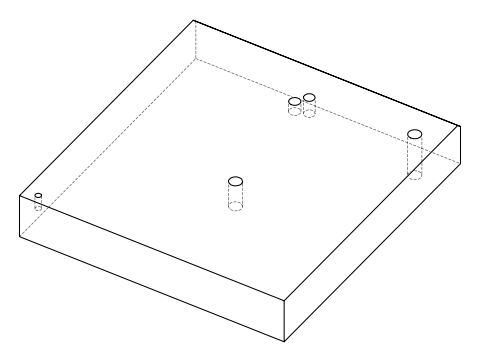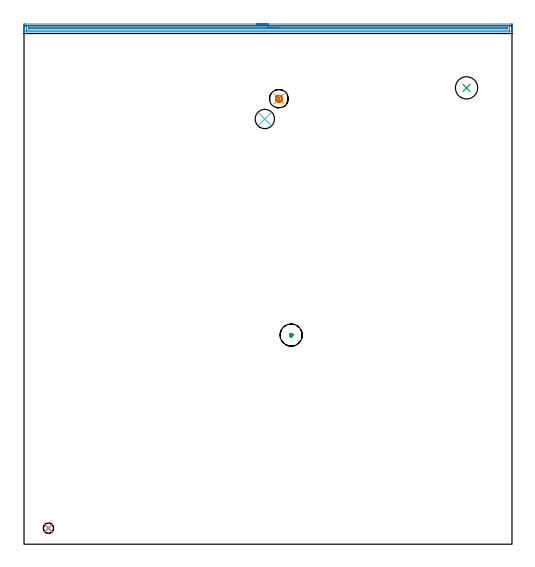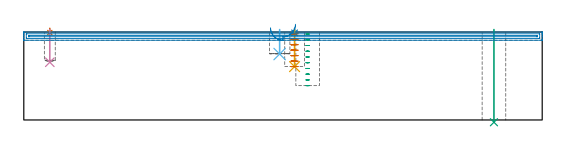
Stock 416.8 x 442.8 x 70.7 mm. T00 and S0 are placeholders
(PLAN: 9 operations, 7 tool changes, 12.2 min)
(1 SPOT_DRILL | STEP1POCKET | NXT0321_9005460120000 | 0.03 min | 1 mm3)
(2 SPOT_DRILL_1 | STEP1POCKET_1 | NXT0321_9005460120000 | 0.03 min | 3 mm3)
(3 INDEXABLE_INSERT_DRILL_THROUGH_HOLE_FROM_SOLID | STEP1HOLE | NXT0302_009 | 0.3 min | 20007 mm3)
(4 DRILL_BLIND_HOLE_INTO_CENTER | STEP1POCKET | NXT0301_059 | 0.11 min | 1401 mm3)
(5 DRILL_BLIND_HOLE_INTO_CENTER_1 | STEP1POCKET_1 | NXT0301_128 | 0.12 min | 3010 mm3)
(6 INDEXABLE_INSERT_DRILL_BLIND_HOLE_FROM_SOLID | STEP1POCKET_3 | NXT0302_004 | 0.08 min | 3734 mm3)
(7 MILL_ROUGH_BLIND_HOLE_CONTOUR | STEP1POCKET_1 | NXT0201_010 | Spiral | 0.83 min | 2434 mm3)
(8 AREA_MILL | FG_CHAMFER_SURFACE | UGT0205_001 | 10.18 min | 9077 mm3)
(9 MILL_BLIND_HOLE_FROM_SOLID_MATERIAL | STEP1POCKET_2 | NXT0201_012 | Spiral | 0.56 min | 12083 mm3)
(TOOL NXT0321_9005460120000 | NC Spot Drill, 142deg, 12mm, Carbide, Uncoated | D12 PA142 FL30 Z2)
(TOOL NXT0302_009 | Index. Insert Drill 19mm [880-D1900L25-05] | D19 PA176 FL95 Z2)
(TOOL NXT0301_059 | Carbide Drill 8.8mm [860.1-0880-026A1-MM 2214] | D8.8 PA140 FL47 Z2)
(TOOL NXT0301_128 | Carbide Drill 12mm [861.1-1200-036A1-GP GC34] | D12 PA150 FL37.4 Z2)
(TOOL NXT0302_004 | Index. Insert Drill 16.5mm [880-D1650L20-05] | D16.5 PA176 FL83 Z2)
(TOOL NXT0201_010 | ENDMILL 10mm [2P460-1000-NA 1630] | D10 FL30 Z6)
(TOOL UGT0205_001 | Chamfer Mill 20 x 3 x 45 deg. | D20 FL50 Z2)
(TOOL NXT0201_012 | ENDMILL 16mm [2P460-1600-NA 1630] | D16 FL38 Z6)
(OP 1 SPOT_DRILL)
G17 G21 G94 G90
T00 M6
G54
G17 G0 G90 X20.9 Y13.7 S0 M3
G43 Z80.7 H0
G94 G81 G98 Z70.321 F250. R73.7
G80
M5
M2
(OP 2 SPOT_DRILL_1)
G17 G21 G94 G90
T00 M6
G54
G17 G0 G90 X217.7 Y380.5 S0 M3
G43 Z80.7 H0
G94 G81 G98 Z70.02 F250. R73.7
G80
M5
M2
(OP 3 INDEXABLE_INSERT_DRILL_THROUGH_HOLE_FROM_SOLID)
G17 G21 G94 G90
T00 M6
G54
G17 G0 G90 X378. Y389.8 S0 M3
G43 Z80.7 H1
G94 G81 G98 Z-1.832 F250. R72.7
G80
M5
M2
(OP 4 DRILL_BLIND_HOLE_INTO_CENTER)
G17 G21 G94 G90
T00 M6
G54
G17 G0 G90 X20.9 Y13.7 S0 M3
G43 Z80.7 H1
G94 G81 G98 Z46.4 F250. R72.7
G80
M5
M2
(OP 5 DRILL_BLIND_HOLE_INTO_CENTER_1)
G17 G21 G94 G90
T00 M6
G54
G17 G0 G90 X217.7 Y380.5 S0 M3
G43 Z80.7 H1
G94 G81 G98 Z42.9 F250. R72.7
G80
M5
M2
(OP 6 INDEXABLE_INSERT_DRILL_BLIND_HOLE_FROM_SOLID)
G17 G21 G94 G90
T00 M6
G54
G17 G0 G90 X205.7 Y363.2 S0 M3
G43 Z80.7 H1
G94 G81 G98 Z53. F250. R72.7
G80
M5
M2
(OP 7 MILL_ROUGH_BLIND_HOLE_CONTOUR)
G17 G21 G94 G90
T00 M6
G54
G17 G0 G90 X217.7 Y380.5 S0 M3
G43 Z80.7 H1
Z69.3
G94 G3 X218.156 Y381.088 R0.471 F250.
X217.339 Y381.904 R1.134
X215.327 Y381.216 R1.941
X215.159 Y379.103 R1.928
X219.097 Y377.959 R2.9
X215.159 Y379.103 R-2.9
X217.128 Y378.531 R1.45
X217.7 Y380.5 R1.45
G0 Z64.9
G3 X218.156 Y381.088 R0.471
X217.339 Y381.904 R1.134
X215.327 Y381.216 R1.941
X215.159 Y379.103 R1.928
X219.097 Y377.959 R2.9
X215.159 Y379.103 R-2.9
X217.128 Y378.531 R1.45
X217.7 Y380.5 R1.45
G0 Z60.5
G3 X218.156 Y381.088 R0.471
X217.339 Y381.904 R1.134
X215.327 Y381.216 R1.941
X215.159 Y379.103 R1.928
X219.097 Y377.959 R2.9
X215.159 Y379.103 R-2.9
X217.128 Y378.531 R1.45
X217.7 Y380.5 R1.45
G0 Z56.1
G3 X218.156 Y381.088 R0.471
X217.339 Y381.904 R1.134
X215.327 Y381.216 R1.941
X215.159 Y379.103 R1.928
X219.097 Y377.959 R2.9
X215.159 Y379.103 R-2.9
X217.128 Y378.531 R1.45
X217.7 Y380.5 R1.45
G0 Z51.7
G3 X218.156 Y381.088 R0.471
X217.339 Y381.904 R1.134
X215.327 Y381.216 R1.941
X215.159 Y379.103 R1.928
X219.097 Y377.959 R2.9
X215.159 Y379.103 R-2.9
X217.128 Y378.531 R1.45
X217.7 Y380.5 R1.45
G0 Z47.3
G3 X218.156 Y381.088 R0.471
X217.339 Y381.904 R1.134
X215.327 Y381.216 R1.941
X215.159 Y379.103 R1.928
X219.097 Y377.959 R2.9
X215.159 Y379.103 R-2.9
X217.128 Y378.531 R1.45
X217.7 Y380.5 R1.45
G0 Z42.9
G3 X218.156 Y381.088 R0.471
X217.339 Y381.904 R1.134
X215.327 Y381.216 R1.941
X215.159 Y379.103 R1.928
X219.097 Y377.959 R2.9
X215.159 Y379.103 R-2.9
X217.128 Y378.531 R1.45
X217.7 Y380.5 R1.45
G0 Z80.7
M5
M2
(OP 8 AREA_MILL)
G17 G21 G94 G90
T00 M6
G54
G17 G0 G90 X198.4 Y444.3 S1061 M3
G43 Z80.7 H0
Z74.1
G94 G1 X198.438 Z73.228 F250.
X198.552 Z72.364
X198.741 Z71.512
X199.003 Z70.68
X199.337 Z69.874
X199.74 Z69.1
X200.208 Z68.364
X200.74 Z67.672
X201.329 Z67.029
X201.972 Z66.44
X202.664 Z65.909
X203.4 Z65.44
X204.174 Z65.037
X204.98 Z64.703
X205.812 Z64.441
X206.664 Z64.252
X207.528 Z64.138
X208.4 Z64.1
X416.178
X416.794 Y444.296 Z64.101
X416.796 Y444.295 Z64.102
X416.8 Y443.68 Z64.716
Y441. Z67.395
Y439.564 Z68.832
Y439.213 Z69.182
Y438.511 Z69.889
Y438.187 Z70.213
X416.793 Y437.765 Z70.626
X416.79 Y437.703 Z70.688
X416.624 Y437.7 Z70.7
X0.176
X0.009 Y437.703 Z70.688
X0.006 Y437.72 Z70.671
X0.003 Y437.767 Z70.625
X0. Y438.187 Z70.212
Y438.511 Z69.889
Y439.213 Z69.182
Y440.458 Z67.939
Y441.893 Z66.502
X0.001 Y443.68 Z64.716
X0.004 Y444.295 Z64.102
X0.006 Y444.296 Z64.101
X0.623 Y444.3 Z64.1
X208.4
Y442.886 Z65.514
X414.39
X414.489 Y442.885 Z65.515
X414.686 Y442.88 Z65.52
X414.791 Y442.875 Z65.525
X414.795 Y442.845 Z65.555
X414.798 Y442.787 Z65.613
X414.8 Y442.377 Z66.023
X414.799 Y439.698 Z68.702
X414.79 Y439.213 Z69.187
X414.777 Y439.121 Z69.279
X414.588 Y439.116 Z69.284
X414.489 Y439.115 Z69.285
X2.41 Y439.114 Z69.286
X2.311 Y439.115 Z69.285
X2.114 Y439.12 Z69.28
X2.009 Y439.125 Z69.275
X2.005 Y439.155 Z69.245
X2.002 Y439.213 Z69.187
X2. Y439.623 Z68.777
X2.001 Y442.302 Z66.098
X2.01 Y442.787 Z65.613
X2.023 Y442.879 Z65.521
X2.212 Y442.884 Z65.516
X2.311 Y442.885 Z65.515
X208.4 Y442.886 Z65.514
Y441.472 Z66.928
X412.131 Y441.471 Z66.929
X412.603 Y441.47 Z66.93
X412.76 Y441.468 Z66.932
X412.784 Y441.465 Z66.935
X412.79 Y441.463 Z66.937
X412.793 Y441.433 Z66.967
X412.798 Y441.328 Z67.072
X412.799 Y441.197 Z67.203
X412.8 Y441. Z67.4
X412.799 Y440.803 Z67.597
X412.795 Y440.606 Z67.794
X412.79 Y440.551 Z67.849
X412.786 Y440.534 Z67.866
X412.778 Y440.533 Z67.867
X412.721 Y440.53 Z67.87
X412.603 Y440.529 Z67.871
X4.669
X4.197 Y440.53 Z67.87
X4.04 Y440.532 Z67.868
X4.016 Y440.535 Z67.865
X4.01 Y440.537 Z67.863
X4.007 Y440.567 Z67.833
X4.002 Y440.672 Z67.728
X4.001 Y440.803 Z67.597
X4. Y441. Z67.4
X4.001 Y441.197 Z67.203
X4.005 Y441.394 Z67.006
X4.01 Y441.449 Z66.951
X4.014 Y441.466 Z66.934
X4.022 Y441.467 Z66.933
X4.079 Y441.47 Z66.93
X4.197 Y441.471 Z66.929
X208.4 Y441.472 Z66.928
X209.272 Z66.967
X210.136 Z67.08
X210.988 Z67.269
X211.82 Z67.532
X212.626 Z67.865
X213.4 Z68.268
X214.136 Z68.737
X214.828 Z69.268
X215.471 Z69.857
X216.06 Z70.501
X216.592 Z71.193
X217.06 Z71.928
X217.463 Z72.702
X217.797 Z73.508
X218.059 Z74.34
X218.248 Z75.192
X218.362 Z76.057
X218.4 Z76.928
G0 Z80.7
M5
M2
(OP 9 MILL_BLIND_HOLE_FROM_SOLID_MATERIAL)
G17 G21 G94 G90
T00 M6
G54
G17 G0 G90 X228.2 Y178.6 S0 M3
G43 Z80.7 H1
Z69.09
G94 G3 X228.925 Y179.325 R0.725 F250.
X228.2 Y180.05 R0.725
X226.75 Y178.6 R1.45
X228.2 Y180.05 R-1.45
X227.475 Y179.325 R0.725
X228.2 Y178.6 R0.725
G0 Z64.48
G3 X228.925 Y179.325 R0.725
X228.2 Y180.05 R0.725
X226.75 Y178.6 R1.45
X228.2 Y180.05 R-1.45
X227.475 Y179.325 R0.725
X228.2 Y178.6 R0.725
G0 Z59.87
G3 X228.925 Y179.325 R0.725
X228.2 Y180.05 R0.725
X226.75 Y178.6 R1.45
X228.2 Y180.05 R-1.45
X227.475 Y179.325 R0.725
X228.2 Y178.6 R0.725
G0 Z55.26
G3 X228.925 Y179.325 R0.725
X228.2 Y180.05 R0.725
X226.75 Y178.6 R1.45
X228.2 Y180.05 R-1.45
X227.475 Y179.325 R0.725
X228.2 Y178.6 R0.725
G0 Z50.65
G3 X228.925 Y179.325 R0.725
X228.2 Y180.05 R0.725
X226.75 Y178.6 R1.45
X228.2 Y180.05 R-1.45
X227.475 Y179.325 R0.725
X228.2 Y178.6 R0.725
G0 Z46.04
G3 X228.925 Y179.325 R0.725
X228.2 Y180.05 R0.725
X226.75 Y178.6 R1.45
X228.2 Y180.05 R-1.45
X227.475 Y179.325 R0.725
X228.2 Y178.6 R0.725
G0 Z41.43
G3 X228.925 Y179.325 R0.725
X228.2 Y180.05 R0.725
X226.75 Y178.6 R1.45
X228.2 Y180.05 R-1.45
X227.475 Y179.325 R0.725
X228.2 Y178.6 R0.725
G0 Z36.82
G3 X228.925 Y179.325 R0.725
X228.2 Y180.05 R0.725
X226.75 Y178.6 R1.45
X228.2 Y180.05 R-1.45
X227.475 Y179.325 R0.725
X228.2 Y178.6 R0.725
G0 Z32.21
G3 X228.925 Y179.325 R0.725
X228.2 Y180.05 R0.725
X226.75 Y178.6 R1.45
X228.2 Y180.05 R-1.45
X227.475 Y179.325 R0.725
X228.2 Y178.6 R0.725
G0 Z27.6
G3 X228.925 Y179.325 R0.725
X228.2 Y180.05 R0.725
X226.75 Y178.6 R1.45
X228.2 Y180.05 R-1.45
X227.475 Y179.325 R0.725
X228.2 Y178.6 R0.725
G0 Z80.7
M5
M2
